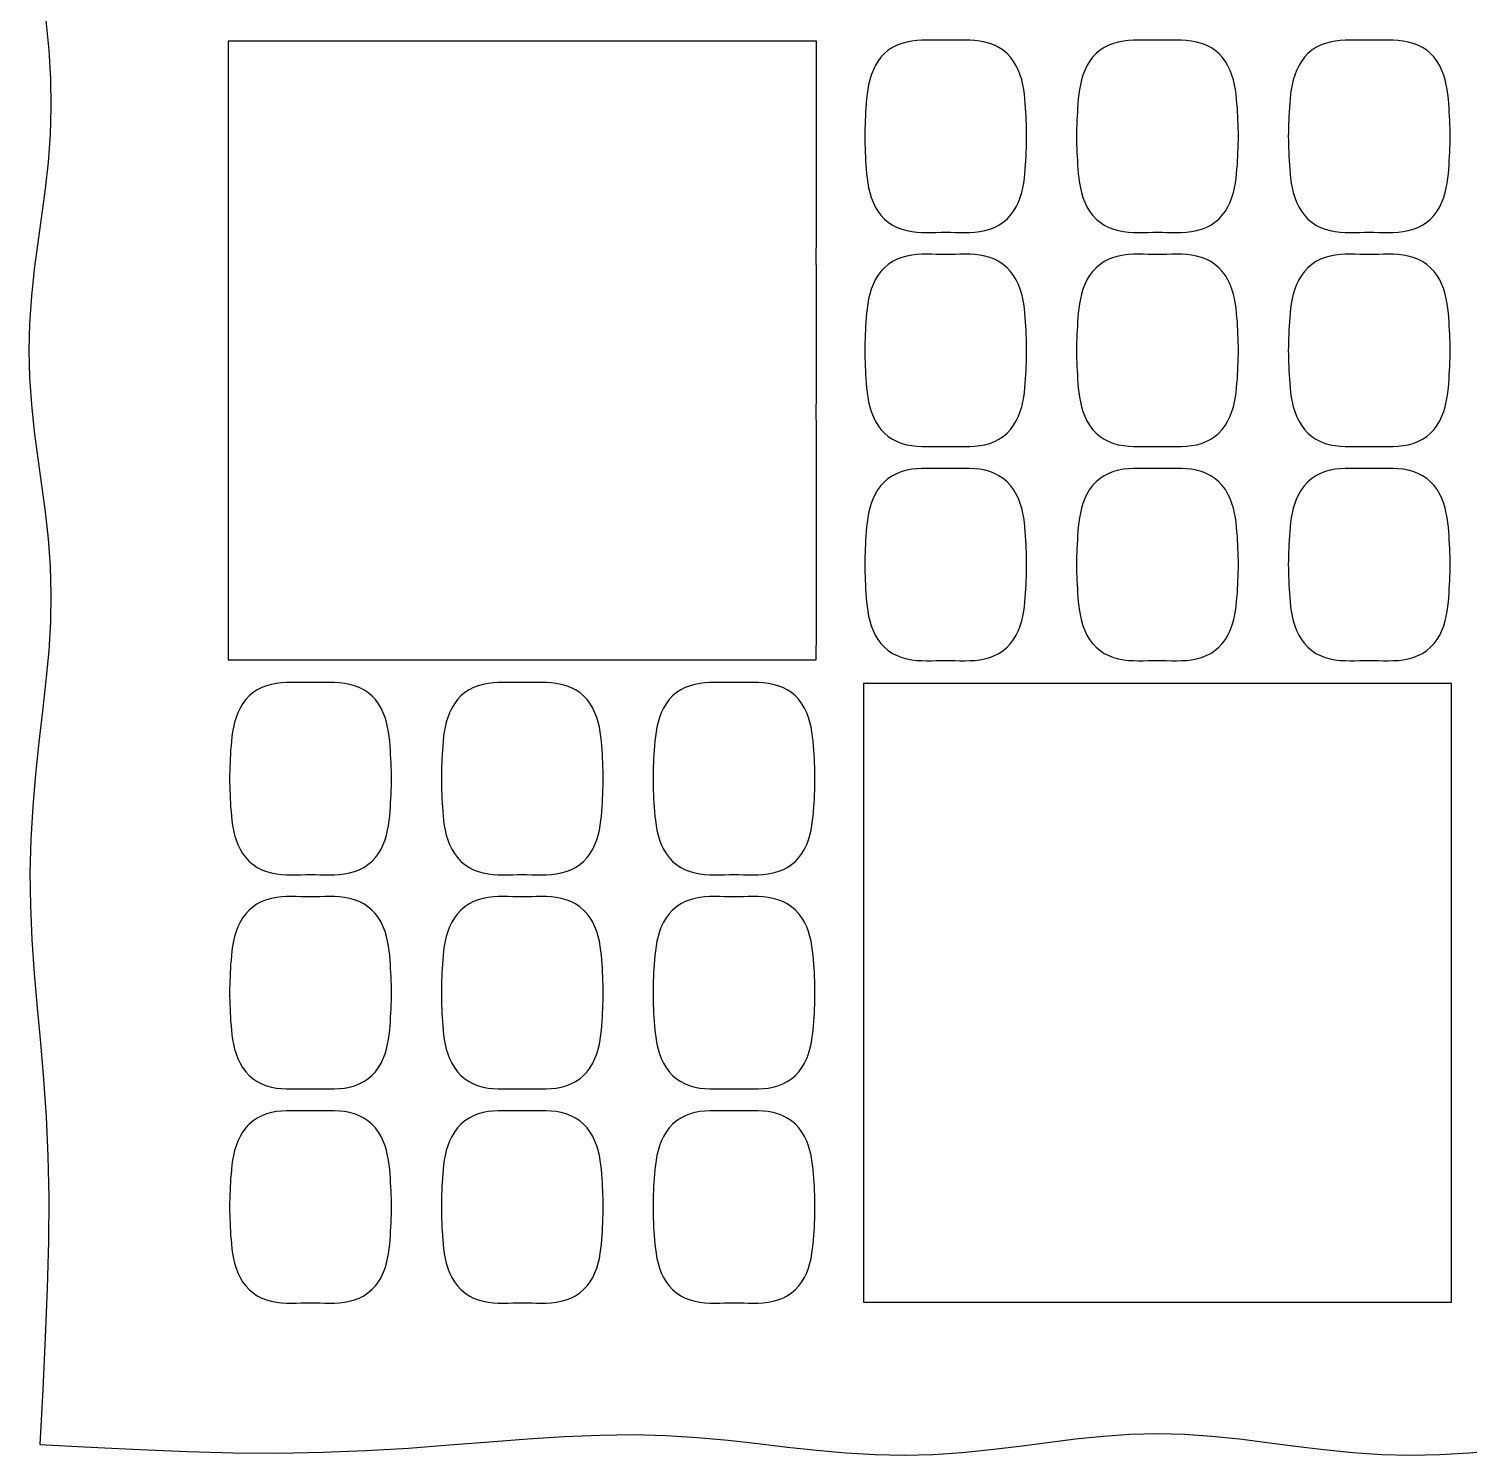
# Model space of a CAD drawing. Header units: metres. Extents: x 28 to 1492, y 12 to 1238.
# Drawn here: x 28.1 to 273, y 32.2 to 274.7 of the extents above; entities that cross this region are included whole.
import ezdxf

# ---------------------------------------------------------------- set-up
doc = ezdxf.new("R2010")
doc.units = ezdxf.units.M

msp = doc.modelspace()

# ---------------------------------------------------------------- linework, layer by layer
for points in [[(31.02, 276.12), (31.48, 271.07), (31.77, 266.15), (31.86, 261.36), (31.73, 256.66), (31.39, 252.03), (30.89, 247.46), (30.28, 242.9), (29.64, 238.35), (29.03, 233.79), (28.54, 229.2), (28.22, 224.6), (28.1, 220), (28.22, 215.4), (28.54, 210.8), (29.03, 206.21), (29.64, 201.65), (30.28, 197.1), (30.89, 192.54), (31.39, 187.97), (31.73, 183.34), (31.86, 178.64), (31.77, 173.85), (31.48, 168.93), (31.02, 163.88), (30.44, 158.7), (29.83, 153.39), (29.25, 147.97), (28.76, 142.46), (28.43, 136.88), (28.3, 131.24), (28.36, 125.57), (28.61, 119.86), (29.02, 114.09), (29.53, 108.24), (30.08, 102.27), (30.61, 96.12), (31.05, 89.73), (31.35, 83.04), (31.49, 75.98), (31.45, 68.52), (31.24, 60.6), (30.9, 52.22), (30.47, 43.35), (30, 34.01), (38.67, 33.55), (46.99, 33.13), (55.05, 32.8), (62.89, 32.59), (70.57, 32.55), (78.09, 32.69), (85.46, 32.98), (92.65, 33.41), (99.64, 33.93), (106.41, 34.47), (112.93, 34.97), (119.19, 35.37), (125.2, 35.62), (130.95, 35.68), (136.48, 35.54), (141.82, 35.22), (147.01, 34.75), (152.08, 34.18), (157.09, 33.58), (162.06, 33.02), (167.02, 32.57), (171.97, 32.28), (176.92, 32.19), (181.87, 32.32), (186.8, 32.65), (191.69, 33.14), (196.54, 33.73), (201.33, 34.37), (206.06, 34.96), (210.74, 35.44), (215.38, 35.76), (220, 35.86), (224.62, 35.76), (229.26, 35.44), (233.94, 34.96), (238.67, 34.37), (243.46, 33.73), (248.31, 33.14), (253.2, 32.65), (258.13, 32.32), (263.08, 32.19), (268.03, 32.28), (272.98, 32.57), (277.94, 33.02)], [(162, 220), (162, 222.58), (162, 225.18), (162, 227.8), (162, 230.46), (162, 233.17), (161.99, 235.95), (162, 238.82), (162, 241.78), (162, 244.87), (162, 248.11), (162, 251.52), (162, 255.14), (162, 259.01), (162, 263.16), (162, 267.67), (162, 272.6), (157.31, 272.59), (153.03, 272.59), (149.08, 272.59), (145.4, 272.6), (141.96, 272.59), (138.72, 272.59), (135.64, 272.6), (132.71, 272.59), (129.89, 272.59), (127.16, 272.59), (124.52, 272.6), (121.94, 272.6), (119.41, 272.59), (116.92, 272.59), (114.45, 272.6), (112, 272.6), (109.55, 272.6), (107.08, 272.59), (104.59, 272.59), (102.06, 272.59), (99.48, 272.59), (96.84, 272.59), (94.11, 272.59), (91.29, 272.59), (88.36, 272.6), (85.28, 272.6), (82.04, 272.59), (78.6, 272.59), (74.92, 272.59), (70.97, 272.59), (66.69, 272.59), (62.01, 272.59), (62, 267.67), (62, 263.16), (62, 259.01), (62, 255.14), (62, 251.52), (62, 248.11), (62, 244.87), (62, 241.78), (62, 238.82), (62, 235.95), (62, 233.17), (62, 230.46), (62, 227.8), (62, 225.18), (62, 222.58), (62, 220), (62, 217.42), (62, 214.82), (62, 212.2), (62, 209.54), (62, 206.83), (62, 204.05), (62, 201.18), (62, 198.22), (62.01, 195.13), (62, 191.89), (62.01, 188.48), (62, 184.86), (62, 180.99), (62, 176.84), (62.01, 172.33), (62, 167.41), (66.69, 167.4), (70.97, 167.4), (74.92, 167.4), (78.6, 167.41), (82.04, 167.4), (85.28, 167.41), (88.36, 167.4), (91.29, 167.4), (94.11, 167.41), (96.84, 167.4), (99.48, 167.41), (102.06, 167.41), (104.59, 167.4), (107.08, 167.41), (109.55, 167.4), (112, 167.4), (114.45, 167.41), (116.92, 167.41), (119.41, 167.41), (121.94, 167.41), (124.52, 167.41), (127.16, 167.41), (129.89, 167.41), (132.71, 167.4), (135.64, 167.41), (138.72, 167.41), (141.96, 167.41), (145.4, 167.41), (149.08, 167.4), (153.03, 167.4), (157.31, 167.41), (161.99, 167.4), (162, 172.33), (162, 176.84), (162, 180.99), (162, 184.86), (162, 188.48), (162, 191.89), (162, 195.13), (162, 198.22), (162, 201.18), (162, 204.05), (162, 206.83), (161.99, 209.54), (162, 212.2), (162, 214.82), (162, 217.42), (162, 220)], [(197.76, 256.4), (197.75, 257.07), (197.74, 257.75), (197.72, 258.43), (197.69, 259.12), (197.66, 259.82), (197.62, 260.53), (197.58, 261.25), (197.52, 262), (197.46, 262.76), (197.37, 263.54), (197.26, 264.34), (197.11, 265.16), (196.92, 265.98), (196.67, 266.8), (196.36, 267.6), (195.99, 268.39), (195.54, 269.13), (195.02, 269.83), (194.43, 270.46), (193.77, 271.02), (193.05, 271.5), (192.28, 271.89), (191.47, 272.2), (190.64, 272.43), (189.79, 272.59), (188.94, 272.69), (188.09, 272.74), (187.25, 272.75), (186.42, 272.75), (185.6, 272.73), (184.8, 272.72), (184, 272.72), (183.2, 272.72), (182.4, 272.73), (181.58, 272.75), (180.75, 272.75), (179.91, 272.74), (179.06, 272.69), (178.21, 272.59), (177.36, 272.43), (176.53, 272.2), (175.72, 271.89), (174.95, 271.5), (174.23, 271.02), (173.57, 270.46), (172.98, 269.83), (172.46, 269.13), (172.01, 268.39), (171.64, 267.6), (171.33, 266.8), (171.08, 265.98), (170.89, 265.16), (170.74, 264.34), (170.63, 263.54), (170.54, 262.76), (170.48, 262), (170.42, 261.25), (170.38, 260.53), (170.34, 259.82), (170.31, 259.12), (170.28, 258.43), (170.26, 257.75), (170.25, 257.07), (170.24, 256.4), (170.25, 255.73), (170.26, 255.05), (170.28, 254.37), (170.31, 253.68), (170.34, 252.98), (170.38, 252.27), (170.42, 251.55), (170.48, 250.8), (170.54, 250.04), (170.63, 249.26), (170.74, 248.46), (170.89, 247.64), (171.08, 246.82), (171.33, 246), (171.64, 245.2), (172.01, 244.41), (172.46, 243.67), (172.98, 242.97), (173.57, 242.34), (174.23, 241.78), (174.95, 241.3), (175.72, 240.91), (176.53, 240.6), (177.36, 240.37), (178.21, 240.21), (179.06, 240.11), (179.91, 240.06), (180.75, 240.05), (181.58, 240.05), (182.4, 240.07), (183.2, 240.08), (184, 240.08), (184.8, 240.08), (185.6, 240.07), (186.42, 240.05), (187.25, 240.05), (188.09, 240.06), (188.94, 240.11), (189.79, 240.21), (190.64, 240.37), (191.47, 240.6), (192.28, 240.91), (193.05, 241.3), (193.77, 241.78), (194.43, 242.34), (195.02, 242.97), (195.54, 243.67), (195.99, 244.41), (196.36, 245.2), (196.67, 246), (196.92, 246.82), (197.11, 247.64), (197.26, 248.46), (197.37, 249.26), (197.46, 250.04), (197.52, 250.8), (197.58, 251.55), (197.62, 252.27), (197.66, 252.98), (197.69, 253.68), (197.72, 254.37), (197.74, 255.05), (197.75, 255.73), (197.76, 256.4)], [(233.76, 256.4), (233.75, 257.07), (233.74, 257.75), (233.72, 258.43), (233.69, 259.12), (233.66, 259.82), (233.62, 260.53), (233.58, 261.25), (233.52, 262), (233.46, 262.76), (233.37, 263.54), (233.26, 264.34), (233.11, 265.16), (232.92, 265.98), (232.67, 266.8), (232.36, 267.6), (231.99, 268.39), (231.54, 269.13), (231.02, 269.83), (230.43, 270.46), (229.77, 271.02), (229.05, 271.5), (228.28, 271.89), (227.47, 272.2), (226.64, 272.43), (225.79, 272.59), (224.94, 272.69), (224.09, 272.74), (223.25, 272.75), (222.42, 272.75), (221.6, 272.73), (220.8, 272.72), (220, 272.72), (219.2, 272.72), (218.4, 272.73), (217.58, 272.75), (216.75, 272.75), (215.91, 272.74), (215.06, 272.69), (214.21, 272.59), (213.36, 272.43), (212.53, 272.2), (211.72, 271.89), (210.95, 271.5), (210.23, 271.02), (209.57, 270.46), (208.98, 269.83), (208.46, 269.13), (208.01, 268.39), (207.64, 267.6), (207.33, 266.8), (207.08, 265.98), (206.89, 265.16), (206.74, 264.34), (206.63, 263.54), (206.54, 262.76), (206.48, 262), (206.42, 261.25), (206.38, 260.53), (206.34, 259.82), (206.31, 259.12), (206.28, 258.43), (206.26, 257.75), (206.25, 257.07), (206.24, 256.4), (206.25, 255.73), (206.26, 255.05), (206.28, 254.37), (206.31, 253.68), (206.34, 252.98), (206.38, 252.27), (206.42, 251.55), (206.48, 250.8), (206.54, 250.04), (206.63, 249.26), (206.74, 248.46), (206.89, 247.64), (207.08, 246.82), (207.33, 246), (207.64, 245.2), (208.01, 244.41), (208.46, 243.67), (208.98, 242.97), (209.57, 242.34), (210.23, 241.78), (210.95, 241.3), (211.72, 240.91), (212.53, 240.6), (213.36, 240.37), (214.21, 240.21), (215.06, 240.11), (215.91, 240.06), (216.75, 240.05), (217.58, 240.05), (218.4, 240.07), (219.2, 240.08), (220, 240.08), (220.8, 240.08), (221.6, 240.07), (222.42, 240.05), (223.25, 240.05), (224.09, 240.06), (224.94, 240.11), (225.79, 240.21), (226.64, 240.37), (227.47, 240.6), (228.28, 240.91), (229.05, 241.3), (229.77, 241.78), (230.43, 242.34), (231.02, 242.97), (231.54, 243.67), (231.99, 244.41), (232.36, 245.2), (232.67, 246), (232.92, 246.82), (233.11, 247.64), (233.26, 248.46), (233.37, 249.26), (233.46, 250.04), (233.52, 250.8), (233.58, 251.55), (233.62, 252.27), (233.66, 252.98), (233.69, 253.68), (233.72, 254.37), (233.74, 255.05), (233.75, 255.73), (233.76, 256.4)], [(269.76, 256.4), (269.75, 257.07), (269.74, 257.75), (269.72, 258.43), (269.69, 259.12), (269.66, 259.82), (269.62, 260.53), (269.58, 261.25), (269.52, 262), (269.46, 262.76), (269.37, 263.54), (269.26, 264.34), (269.11, 265.16), (268.92, 265.98), (268.67, 266.8), (268.36, 267.6), (267.99, 268.39), (267.54, 269.13), (267.02, 269.83), (266.43, 270.46), (265.77, 271.02), (265.05, 271.5), (264.28, 271.89), (263.47, 272.2), (262.64, 272.43), (261.79, 272.59), (260.94, 272.69), (260.09, 272.74), (259.25, 272.75), (258.42, 272.75), (257.6, 272.73), (256.8, 272.72), (256, 272.72), (255.2, 272.72), (254.4, 272.73), (253.58, 272.75), (252.75, 272.75), (251.91, 272.74), (251.06, 272.69), (250.21, 272.59), (249.36, 272.43), (248.53, 272.2), (247.72, 271.89), (246.95, 271.5), (246.23, 271.02), (245.57, 270.46), (244.98, 269.83), (244.46, 269.13), (244.01, 268.39), (243.64, 267.6), (243.33, 266.8), (243.08, 265.98), (242.89, 265.16), (242.74, 264.34), (242.63, 263.54), (242.54, 262.76), (242.48, 262), (242.42, 261.25), (242.38, 260.53), (242.34, 259.82), (242.31, 259.12), (242.28, 258.43), (242.26, 257.75), (242.25, 257.07), (242.24, 256.4), (242.25, 255.73), (242.26, 255.05), (242.28, 254.37), (242.31, 253.68), (242.34, 252.98), (242.38, 252.27), (242.42, 251.55), (242.48, 250.8), (242.54, 250.04), (242.63, 249.26), (242.74, 248.46), (242.89, 247.64), (243.08, 246.82), (243.33, 246), (243.64, 245.2), (244.01, 244.41), (244.46, 243.67), (244.98, 242.97), (245.57, 242.34), (246.23, 241.78), (246.95, 241.3), (247.72, 240.91), (248.53, 240.6), (249.36, 240.37), (250.21, 240.21), (251.06, 240.11), (251.91, 240.06), (252.75, 240.05), (253.58, 240.05), (254.4, 240.07), (255.2, 240.08), (256, 240.08), (256.8, 240.08), (257.6, 240.07), (258.42, 240.05), (259.25, 240.05), (260.09, 240.06), (260.94, 240.11), (261.79, 240.21), (262.64, 240.37), (263.47, 240.6), (264.28, 240.91), (265.05, 241.3), (265.77, 241.78), (266.43, 242.34), (267.02, 242.97), (267.54, 243.67), (267.99, 244.41), (268.36, 245.2), (268.67, 246), (268.92, 246.82), (269.11, 247.64), (269.26, 248.46), (269.37, 249.26), (269.46, 250.04), (269.52, 250.8), (269.58, 251.55), (269.62, 252.27), (269.66, 252.98), (269.69, 253.68), (269.72, 254.37), (269.74, 255.05), (269.75, 255.73), (269.76, 256.4)], [(197.76, 220), (197.75, 220.67), (197.74, 221.35), (197.72, 222.03), (197.69, 222.72), (197.66, 223.42), (197.62, 224.13), (197.58, 224.85), (197.52, 225.6), (197.46, 226.36), (197.37, 227.14), (197.26, 227.94), (197.11, 228.76), (196.92, 229.58), (196.67, 230.4), (196.36, 231.2), (195.99, 231.99), (195.54, 232.73), (195.02, 233.43), (194.43, 234.06), (193.77, 234.62), (193.05, 235.1), (192.28, 235.49), (191.47, 235.8), (190.64, 236.03), (189.79, 236.19), (188.94, 236.29), (188.09, 236.34), (187.25, 236.35), (186.42, 236.35), (185.6, 236.33), (184.8, 236.32), (184, 236.32), (183.2, 236.32), (182.4, 236.33), (181.58, 236.35), (180.75, 236.35), (179.91, 236.34), (179.06, 236.29), (178.21, 236.19), (177.36, 236.03), (176.53, 235.8), (175.72, 235.49), (174.95, 235.1), (174.23, 234.62), (173.57, 234.06), (172.98, 233.43), (172.46, 232.73), (172.01, 231.99), (171.64, 231.2), (171.33, 230.4), (171.08, 229.58), (170.89, 228.76), (170.74, 227.94), (170.63, 227.14), (170.54, 226.36), (170.48, 225.6), (170.42, 224.85), (170.38, 224.13), (170.34, 223.42), (170.31, 222.72), (170.28, 222.03), (170.26, 221.35), (170.25, 220.67), (170.24, 220), (170.25, 219.33), (170.26, 218.65), (170.28, 217.97), (170.31, 217.28), (170.34, 216.58), (170.38, 215.87), (170.42, 215.15), (170.48, 214.4), (170.54, 213.64), (170.63, 212.86), (170.74, 212.06), (170.89, 211.24), (171.08, 210.42), (171.33, 209.6), (171.64, 208.8), (172.01, 208.01), (172.46, 207.27), (172.98, 206.57), (173.57, 205.94), (174.23, 205.38), (174.95, 204.9), (175.72, 204.51), (176.53, 204.2), (177.36, 203.97), (178.21, 203.81), (179.06, 203.71), (179.91, 203.66), (180.75, 203.65), (181.58, 203.65), (182.4, 203.67), (183.2, 203.68), (184, 203.68), (184.8, 203.68), (185.6, 203.67), (186.42, 203.65), (187.25, 203.65), (188.09, 203.66), (188.94, 203.71), (189.79, 203.81), (190.64, 203.97), (191.47, 204.2), (192.28, 204.51), (193.05, 204.9), (193.77, 205.38), (194.43, 205.94), (195.02, 206.57), (195.54, 207.27), (195.99, 208.01), (196.36, 208.8), (196.67, 209.6), (196.92, 210.42), (197.11, 211.24), (197.26, 212.06), (197.37, 212.86), (197.46, 213.64), (197.52, 214.4), (197.58, 215.15), (197.62, 215.87), (197.66, 216.58), (197.69, 217.28), (197.72, 217.97), (197.74, 218.65), (197.75, 219.33), (197.76, 220)], [(233.76, 220), (233.75, 220.67), (233.74, 221.35), (233.72, 222.03), (233.69, 222.72), (233.66, 223.42), (233.62, 224.13), (233.58, 224.85), (233.52, 225.6), (233.46, 226.36), (233.37, 227.14), (233.26, 227.94), (233.11, 228.76), (232.92, 229.58), (232.67, 230.4), (232.36, 231.2), (231.99, 231.99), (231.54, 232.73), (231.02, 233.43), (230.43, 234.06), (229.77, 234.62), (229.05, 235.1), (228.28, 235.49), (227.47, 235.8), (226.64, 236.03), (225.79, 236.19), (224.94, 236.29), (224.09, 236.34), (223.25, 236.35), (222.42, 236.35), (221.6, 236.33), (220.8, 236.32), (220, 236.32), (219.2, 236.32), (218.4, 236.33), (217.58, 236.35), (216.75, 236.35), (215.91, 236.34), (215.06, 236.29), (214.21, 236.19), (213.36, 236.03), (212.53, 235.8), (211.72, 235.49), (210.95, 235.1), (210.23, 234.62), (209.57, 234.06), (208.98, 233.43), (208.46, 232.73), (208.01, 231.99), (207.64, 231.2), (207.33, 230.4), (207.08, 229.58), (206.89, 228.76), (206.74, 227.94), (206.63, 227.14), (206.54, 226.36), (206.48, 225.6), (206.42, 224.85), (206.38, 224.13), (206.34, 223.42), (206.31, 222.72), (206.28, 222.03), (206.26, 221.35), (206.25, 220.67), (206.24, 220), (206.25, 219.33), (206.26, 218.65), (206.28, 217.97), (206.31, 217.28), (206.34, 216.58), (206.38, 215.87), (206.42, 215.15), (206.48, 214.4), (206.54, 213.64), (206.63, 212.86), (206.74, 212.06), (206.89, 211.24), (207.08, 210.42), (207.33, 209.6), (207.64, 208.8), (208.01, 208.01), (208.46, 207.27), (208.98, 206.57), (209.57, 205.94), (210.23, 205.38), (210.95, 204.9), (211.72, 204.51), (212.53, 204.2), (213.36, 203.97), (214.21, 203.81), (215.06, 203.71), (215.91, 203.66), (216.75, 203.65), (217.58, 203.65), (218.4, 203.67), (219.2, 203.68), (220, 203.68), (220.8, 203.68), (221.6, 203.67), (222.42, 203.65), (223.25, 203.65), (224.09, 203.66), (224.94, 203.71), (225.79, 203.81), (226.64, 203.97), (227.47, 204.2), (228.28, 204.51), (229.05, 204.9), (229.77, 205.38), (230.43, 205.94), (231.02, 206.57), (231.54, 207.27), (231.99, 208.01), (232.36, 208.8), (232.67, 209.6), (232.92, 210.42), (233.11, 211.24), (233.26, 212.06), (233.37, 212.86), (233.46, 213.64), (233.52, 214.4), (233.58, 215.15), (233.62, 215.87), (233.66, 216.58), (233.69, 217.28), (233.72, 217.97), (233.74, 218.65), (233.75, 219.33), (233.76, 220)], [(269.76, 220), (269.75, 220.67), (269.74, 221.35), (269.72, 222.03), (269.69, 222.72), (269.66, 223.42), (269.62, 224.13), (269.58, 224.85), (269.52, 225.6), (269.46, 226.36), (269.37, 227.14), (269.26, 227.94), (269.11, 228.76), (268.92, 229.58), (268.67, 230.4), (268.36, 231.2), (267.99, 231.99), (267.54, 232.73), (267.02, 233.43), (266.43, 234.06), (265.77, 234.62), (265.05, 235.1), (264.28, 235.49), (263.47, 235.8), (262.64, 236.03), (261.79, 236.19), (260.94, 236.29), (260.09, 236.34), (259.25, 236.35), (258.42, 236.35), (257.6, 236.33), (256.8, 236.32), (256, 236.32), (255.2, 236.32), (254.4, 236.33), (253.58, 236.35), (252.75, 236.35), (251.91, 236.34), (251.06, 236.29), (250.21, 236.19), (249.36, 236.03), (248.53, 235.8), (247.72, 235.49), (246.95, 235.1), (246.23, 234.62), (245.57, 234.06), (244.98, 233.43), (244.46, 232.73), (244.01, 231.99), (243.64, 231.2), (243.33, 230.4), (243.08, 229.58), (242.89, 228.76), (242.74, 227.94), (242.63, 227.14), (242.54, 226.36), (242.48, 225.6), (242.42, 224.85), (242.38, 224.13), (242.34, 223.42), (242.31, 222.72), (242.28, 222.03), (242.26, 221.35), (242.25, 220.67), (242.24, 220), (242.25, 219.33), (242.26, 218.65), (242.28, 217.97), (242.31, 217.28), (242.34, 216.58), (242.38, 215.87), (242.42, 215.15), (242.48, 214.4), (242.54, 213.64), (242.63, 212.86), (242.74, 212.06), (242.89, 211.24), (243.08, 210.42), (243.33, 209.6), (243.64, 208.8), (244.01, 208.01), (244.46, 207.27), (244.98, 206.57), (245.57, 205.94), (246.23, 205.38), (246.95, 204.9), (247.72, 204.51), (248.53, 204.2), (249.36, 203.97), (250.21, 203.81), (251.06, 203.71), (251.91, 203.66), (252.75, 203.65), (253.58, 203.65), (254.4, 203.67), (255.2, 203.68), (256, 203.68), (256.8, 203.68), (257.6, 203.67), (258.42, 203.65), (259.25, 203.65), (260.09, 203.66), (260.94, 203.71), (261.79, 203.81), (262.64, 203.97), (263.47, 204.2), (264.28, 204.51), (265.05, 204.9), (265.77, 205.38), (266.43, 205.94), (267.02, 206.57), (267.54, 207.27), (267.99, 208.01), (268.36, 208.8), (268.67, 209.6), (268.92, 210.42), (269.11, 211.24), (269.26, 212.06), (269.37, 212.86), (269.46, 213.64), (269.52, 214.4), (269.58, 215.15), (269.62, 215.87), (269.66, 216.58), (269.69, 217.28), (269.72, 217.97), (269.74, 218.65), (269.75, 219.33), (269.76, 220)], [(197.76, 183.6), (197.75, 184.27), (197.74, 184.95), (197.72, 185.63), (197.69, 186.32), (197.66, 187.02), (197.62, 187.73), (197.58, 188.45), (197.52, 189.2), (197.46, 189.96), (197.37, 190.74), (197.26, 191.54), (197.11, 192.36), (196.92, 193.18), (196.67, 194), (196.36, 194.8), (195.99, 195.59), (195.54, 196.33), (195.02, 197.03), (194.43, 197.66), (193.77, 198.22), (193.05, 198.7), (192.28, 199.09), (191.47, 199.4), (190.64, 199.63), (189.79, 199.79), (188.94, 199.89), (188.09, 199.94), (187.25, 199.95), (186.42, 199.95), (185.6, 199.93), (184.8, 199.92), (184, 199.92), (183.2, 199.92), (182.4, 199.93), (181.58, 199.95), (180.75, 199.95), (179.91, 199.94), (179.06, 199.89), (178.21, 199.79), (177.36, 199.63), (176.53, 199.4), (175.72, 199.09), (174.95, 198.7), (174.23, 198.22), (173.57, 197.66), (172.98, 197.03), (172.46, 196.33), (172.01, 195.59), (171.64, 194.8), (171.33, 194), (171.08, 193.18), (170.89, 192.36), (170.74, 191.54), (170.63, 190.74), (170.54, 189.96), (170.48, 189.2), (170.42, 188.45), (170.38, 187.73), (170.34, 187.02), (170.31, 186.32), (170.28, 185.63), (170.26, 184.95), (170.25, 184.27), (170.24, 183.6), (170.25, 182.93), (170.26, 182.25), (170.28, 181.57), (170.31, 180.88), (170.34, 180.18), (170.38, 179.47), (170.42, 178.75), (170.48, 178), (170.54, 177.24), (170.63, 176.46), (170.74, 175.66), (170.89, 174.84), (171.08, 174.02), (171.33, 173.2), (171.64, 172.4), (172.01, 171.61), (172.46, 170.87), (172.98, 170.17), (173.57, 169.54), (174.23, 168.98), (174.95, 168.5), (175.72, 168.11), (176.53, 167.8), (177.36, 167.57), (178.21, 167.41), (179.06, 167.31), (179.91, 167.26), (180.75, 167.25), (181.58, 167.25), (182.4, 167.27), (183.2, 167.28), (184, 167.28), (184.8, 167.28), (185.6, 167.27), (186.42, 167.25), (187.25, 167.25), (188.09, 167.26), (188.94, 167.31), (189.79, 167.41), (190.64, 167.57), (191.47, 167.8), (192.28, 168.11), (193.05, 168.5), (193.77, 168.98), (194.43, 169.54), (195.02, 170.17), (195.54, 170.87), (195.99, 171.61), (196.36, 172.4), (196.67, 173.2), (196.92, 174.02), (197.11, 174.84), (197.26, 175.66), (197.37, 176.46), (197.46, 177.24), (197.52, 178), (197.58, 178.75), (197.62, 179.47), (197.66, 180.18), (197.69, 180.88), (197.72, 181.57), (197.74, 182.25), (197.75, 182.93), (197.76, 183.6)], [(233.76, 183.6), (233.75, 184.27), (233.74, 184.95), (233.72, 185.63), (233.69, 186.32), (233.66, 187.02), (233.62, 187.73), (233.58, 188.45), (233.52, 189.2), (233.46, 189.96), (233.37, 190.74), (233.26, 191.54), (233.11, 192.36), (232.92, 193.18), (232.67, 194), (232.36, 194.8), (231.99, 195.59), (231.54, 196.33), (231.02, 197.03), (230.43, 197.66), (229.77, 198.22), (229.05, 198.7), (228.28, 199.09), (227.47, 199.4), (226.64, 199.63), (225.79, 199.79), (224.94, 199.89), (224.09, 199.94), (223.25, 199.95), (222.42, 199.95), (221.6, 199.93), (220.8, 199.92), (220, 199.92), (219.2, 199.92), (218.4, 199.93), (217.58, 199.95), (216.75, 199.95), (215.91, 199.94), (215.06, 199.89), (214.21, 199.79), (213.36, 199.63), (212.53, 199.4), (211.72, 199.09), (210.95, 198.7), (210.23, 198.22), (209.57, 197.66), (208.98, 197.03), (208.46, 196.33), (208.01, 195.59), (207.64, 194.8), (207.33, 194), (207.08, 193.18), (206.89, 192.36), (206.74, 191.54), (206.63, 190.74), (206.54, 189.96), (206.48, 189.2), (206.42, 188.45), (206.38, 187.73), (206.34, 187.02), (206.31, 186.32), (206.28, 185.63), (206.26, 184.95), (206.25, 184.27), (206.24, 183.6), (206.25, 182.93), (206.26, 182.25), (206.28, 181.57), (206.31, 180.88), (206.34, 180.18), (206.38, 179.47), (206.42, 178.75), (206.48, 178), (206.54, 177.24), (206.63, 176.46), (206.74, 175.66), (206.89, 174.84), (207.08, 174.02), (207.33, 173.2), (207.64, 172.4), (208.01, 171.61), (208.46, 170.87), (208.98, 170.17), (209.57, 169.54), (210.23, 168.98), (210.95, 168.5), (211.72, 168.11), (212.53, 167.8), (213.36, 167.57), (214.21, 167.41), (215.06, 167.31), (215.91, 167.26), (216.75, 167.25), (217.58, 167.25), (218.4, 167.27), (219.2, 167.28), (220, 167.28), (220.8, 167.28), (221.6, 167.27), (222.42, 167.25), (223.25, 167.25), (224.09, 167.26), (224.94, 167.31), (225.79, 167.41), (226.64, 167.57), (227.47, 167.8), (228.28, 168.11), (229.05, 168.5), (229.77, 168.98), (230.43, 169.54), (231.02, 170.17), (231.54, 170.87), (231.99, 171.61), (232.36, 172.4), (232.67, 173.2), (232.92, 174.02), (233.11, 174.84), (233.26, 175.66), (233.37, 176.46), (233.46, 177.24), (233.52, 178), (233.58, 178.75), (233.62, 179.47), (233.66, 180.18), (233.69, 180.88), (233.72, 181.57), (233.74, 182.25), (233.75, 182.93), (233.76, 183.6)], [(269.76, 183.6), (269.75, 184.27), (269.74, 184.95), (269.72, 185.63), (269.69, 186.32), (269.66, 187.02), (269.62, 187.73), (269.58, 188.45), (269.52, 189.2), (269.46, 189.96), (269.37, 190.74), (269.26, 191.54), (269.11, 192.36), (268.92, 193.18), (268.67, 194), (268.36, 194.8), (267.99, 195.59), (267.54, 196.33), (267.02, 197.03), (266.43, 197.66), (265.77, 198.22), (265.05, 198.7), (264.28, 199.09), (263.47, 199.4), (262.64, 199.63), (261.79, 199.79), (260.94, 199.89), (260.09, 199.94), (259.25, 199.95), (258.42, 199.95), (257.6, 199.93), (256.8, 199.92), (256, 199.92), (255.2, 199.92), (254.4, 199.93), (253.58, 199.95), (252.75, 199.95), (251.91, 199.94), (251.06, 199.89), (250.21, 199.79), (249.36, 199.63), (248.53, 199.4), (247.72, 199.09), (246.95, 198.7), (246.23, 198.22), (245.57, 197.66), (244.98, 197.03), (244.46, 196.33), (244.01, 195.59), (243.64, 194.8), (243.33, 194), (243.08, 193.18), (242.89, 192.36), (242.74, 191.54), (242.63, 190.74), (242.54, 189.96), (242.48, 189.2), (242.42, 188.45), (242.38, 187.73), (242.34, 187.02), (242.31, 186.32), (242.28, 185.63), (242.26, 184.95), (242.25, 184.27), (242.24, 183.6), (242.25, 182.93), (242.26, 182.25), (242.28, 181.57), (242.31, 180.88), (242.34, 180.18), (242.38, 179.47), (242.42, 178.75), (242.48, 178), (242.54, 177.24), (242.63, 176.46), (242.74, 175.66), (242.89, 174.84), (243.08, 174.02), (243.33, 173.2), (243.64, 172.4), (244.01, 171.61), (244.46, 170.87), (244.98, 170.17), (245.57, 169.54), (246.23, 168.98), (246.95, 168.5), (247.72, 168.11), (248.53, 167.8), (249.36, 167.57), (250.21, 167.41), (251.06, 167.31), (251.91, 167.26), (252.75, 167.25), (253.58, 167.25), (254.4, 167.27), (255.2, 167.28), (256, 167.28), (256.8, 167.28), (257.6, 167.27), (258.42, 167.25), (259.25, 167.25), (260.09, 167.26), (260.94, 167.31), (261.79, 167.41), (262.64, 167.57), (263.47, 167.8), (264.28, 168.11), (265.05, 168.5), (265.77, 168.98), (266.43, 169.54), (267.02, 170.17), (267.54, 170.87), (267.99, 171.61), (268.36, 172.4), (268.67, 173.2), (268.92, 174.02), (269.11, 174.84), (269.26, 175.66), (269.37, 176.46), (269.46, 177.24), (269.52, 178), (269.58, 178.75), (269.62, 179.47), (269.66, 180.18), (269.69, 180.88), (269.72, 181.57), (269.74, 182.25), (269.75, 182.93), (269.76, 183.6)], [(89.76, 147.2), (89.75, 147.87), (89.74, 148.55), (89.72, 149.23), (89.69, 149.92), (89.66, 150.62), (89.62, 151.33), (89.58, 152.05), (89.52, 152.8), (89.46, 153.56), (89.37, 154.34), (89.26, 155.14), (89.11, 155.96), (88.92, 156.78), (88.67, 157.6), (88.36, 158.4), (87.99, 159.19), (87.54, 159.93), (87.02, 160.63), (86.43, 161.26), (85.77, 161.82), (85.05, 162.3), (84.28, 162.69), (83.47, 163), (82.64, 163.23), (81.79, 163.39), (80.94, 163.49), (80.09, 163.54), (79.25, 163.55), (78.42, 163.55), (77.6, 163.53), (76.8, 163.52), (76, 163.52), (75.2, 163.52), (74.4, 163.53), (73.58, 163.55), (72.75, 163.55), (71.91, 163.54), (71.06, 163.49), (70.21, 163.39), (69.36, 163.23), (68.53, 163), (67.72, 162.69), (66.95, 162.3), (66.23, 161.82), (65.57, 161.26), (64.98, 160.63), (64.46, 159.93), (64.01, 159.19), (63.64, 158.4), (63.33, 157.6), (63.08, 156.78), (62.89, 155.96), (62.74, 155.14), (62.63, 154.34), (62.54, 153.56), (62.48, 152.8), (62.42, 152.05), (62.38, 151.33), (62.34, 150.62), (62.31, 149.92), (62.28, 149.23), (62.26, 148.55), (62.25, 147.87), (62.24, 147.2), (62.25, 146.53), (62.26, 145.85), (62.28, 145.17), (62.31, 144.48), (62.34, 143.78), (62.38, 143.07), (62.42, 142.35), (62.48, 141.6), (62.54, 140.84), (62.63, 140.06), (62.74, 139.26), (62.89, 138.44), (63.08, 137.62), (63.33, 136.8), (63.64, 136), (64.01, 135.21), (64.46, 134.47), (64.98, 133.77), (65.57, 133.14), (66.23, 132.58), (66.95, 132.1), (67.72, 131.71), (68.53, 131.4), (69.36, 131.17), (70.21, 131.01), (71.06, 130.91), (71.91, 130.86), (72.75, 130.85), (73.58, 130.85), (74.4, 130.87), (75.2, 130.88), (76, 130.88), (76.8, 130.88), (77.6, 130.87), (78.42, 130.85), (79.25, 130.85), (80.09, 130.86), (80.94, 130.91), (81.79, 131.01), (82.64, 131.17), (83.47, 131.4), (84.28, 131.71), (85.05, 132.1), (85.77, 132.58), (86.43, 133.14), (87.02, 133.77), (87.54, 134.47), (87.99, 135.21), (88.36, 136), (88.67, 136.8), (88.92, 137.62), (89.11, 138.44), (89.26, 139.26), (89.37, 140.06), (89.46, 140.84), (89.52, 141.6), (89.58, 142.35), (89.62, 143.07), (89.66, 143.78), (89.69, 144.48), (89.72, 145.17), (89.74, 145.85), (89.75, 146.53), (89.76, 147.2)], [(125.76, 147.2), (125.75, 147.87), (125.74, 148.55), (125.72, 149.23), (125.69, 149.92), (125.66, 150.62), (125.62, 151.33), (125.58, 152.05), (125.52, 152.8), (125.46, 153.56), (125.37, 154.34), (125.26, 155.14), (125.11, 155.96), (124.92, 156.78), (124.67, 157.6), (124.36, 158.4), (123.99, 159.19), (123.54, 159.93), (123.02, 160.63), (122.43, 161.26), (121.77, 161.82), (121.05, 162.3), (120.28, 162.69), (119.47, 163), (118.64, 163.23), (117.79, 163.39), (116.94, 163.49), (116.09, 163.54), (115.25, 163.55), (114.42, 163.55), (113.6, 163.53), (112.8, 163.52), (112, 163.52), (111.2, 163.52), (110.4, 163.53), (109.58, 163.55), (108.75, 163.55), (107.91, 163.54), (107.06, 163.49), (106.21, 163.39), (105.36, 163.23), (104.53, 163), (103.72, 162.69), (102.95, 162.3), (102.23, 161.82), (101.57, 161.26), (100.98, 160.63), (100.46, 159.93), (100.01, 159.19), (99.64, 158.4), (99.33, 157.6), (99.08, 156.78), (98.89, 155.96), (98.74, 155.14), (98.63, 154.34), (98.54, 153.56), (98.48, 152.8), (98.42, 152.05), (98.38, 151.33), (98.34, 150.62), (98.31, 149.92), (98.28, 149.23), (98.26, 148.55), (98.25, 147.87), (98.24, 147.2), (98.25, 146.53), (98.26, 145.85), (98.28, 145.17), (98.31, 144.48), (98.34, 143.78), (98.38, 143.07), (98.42, 142.35), (98.48, 141.6), (98.54, 140.84), (98.63, 140.06), (98.74, 139.26), (98.89, 138.44), (99.08, 137.62), (99.33, 136.8), (99.64, 136), (100.01, 135.21), (100.46, 134.47), (100.98, 133.77), (101.57, 133.14), (102.23, 132.58), (102.95, 132.1), (103.72, 131.71), (104.53, 131.4), (105.36, 131.17), (106.21, 131.01), (107.06, 130.91), (107.91, 130.86), (108.75, 130.85), (109.58, 130.85), (110.4, 130.87), (111.2, 130.88), (112, 130.88), (112.8, 130.88), (113.6, 130.87), (114.42, 130.85), (115.25, 130.85), (116.09, 130.86), (116.94, 130.91), (117.79, 131.01), (118.64, 131.17), (119.47, 131.4), (120.28, 131.71), (121.05, 132.1), (121.77, 132.58), (122.43, 133.14), (123.02, 133.77), (123.54, 134.47), (123.99, 135.21), (124.36, 136), (124.67, 136.8), (124.92, 137.62), (125.11, 138.44), (125.26, 139.26), (125.37, 140.06), (125.46, 140.84), (125.52, 141.6), (125.58, 142.35), (125.62, 143.07), (125.66, 143.78), (125.69, 144.48), (125.72, 145.17), (125.74, 145.85), (125.75, 146.53), (125.76, 147.2)], [(161.76, 147.2), (161.75, 147.87), (161.74, 148.55), (161.72, 149.23), (161.69, 149.92), (161.66, 150.62), (161.62, 151.33), (161.58, 152.05), (161.52, 152.8), (161.46, 153.56), (161.37, 154.34), (161.26, 155.14), (161.11, 155.96), (160.92, 156.78), (160.67, 157.6), (160.36, 158.4), (159.99, 159.19), (159.54, 159.93), (159.02, 160.63), (158.43, 161.26), (157.77, 161.82), (157.05, 162.3), (156.28, 162.69), (155.47, 163), (154.64, 163.23), (153.79, 163.39), (152.94, 163.49), (152.09, 163.54), (151.25, 163.55), (150.42, 163.55), (149.6, 163.53), (148.8, 163.52), (148, 163.52), (147.2, 163.52), (146.4, 163.53), (145.58, 163.55), (144.75, 163.55), (143.91, 163.54), (143.06, 163.49), (142.21, 163.39), (141.36, 163.23), (140.53, 163), (139.72, 162.69), (138.95, 162.3), (138.23, 161.82), (137.57, 161.26), (136.98, 160.63), (136.46, 159.93), (136.01, 159.19), (135.64, 158.4), (135.33, 157.6), (135.08, 156.78), (134.89, 155.96), (134.74, 155.14), (134.63, 154.34), (134.54, 153.56), (134.48, 152.8), (134.42, 152.05), (134.38, 151.33), (134.34, 150.62), (134.31, 149.92), (134.28, 149.23), (134.26, 148.55), (134.25, 147.87), (134.24, 147.2), (134.25, 146.53), (134.26, 145.85), (134.28, 145.17), (134.31, 144.48), (134.34, 143.78), (134.38, 143.07), (134.42, 142.35), (134.48, 141.6), (134.54, 140.84), (134.63, 140.06), (134.74, 139.26), (134.89, 138.44), (135.08, 137.62), (135.33, 136.8), (135.64, 136), (136.01, 135.21), (136.46, 134.47), (136.98, 133.77), (137.57, 133.14), (138.23, 132.58), (138.95, 132.1), (139.72, 131.71), (140.53, 131.4), (141.36, 131.17), (142.21, 131.01), (143.06, 130.91), (143.91, 130.86), (144.75, 130.85), (145.58, 130.85), (146.4, 130.87), (147.2, 130.88), (148, 130.88), (148.8, 130.88), (149.6, 130.87), (150.42, 130.85), (151.25, 130.85), (152.09, 130.86), (152.94, 130.91), (153.79, 131.01), (154.64, 131.17), (155.47, 131.4), (156.28, 131.71), (157.05, 132.1), (157.77, 132.58), (158.43, 133.14), (159.02, 133.77), (159.54, 134.47), (159.99, 135.21), (160.36, 136), (160.67, 136.8), (160.92, 137.62), (161.11, 138.44), (161.26, 139.26), (161.37, 140.06), (161.46, 140.84), (161.52, 141.6), (161.58, 142.35), (161.62, 143.07), (161.66, 143.78), (161.69, 144.48), (161.72, 145.17), (161.74, 145.85), (161.75, 146.53), (161.76, 147.2)], [(270, 110.8), (270, 113.38), (270, 115.98), (270, 118.6), (270, 121.26), (270, 123.97), (269.99, 126.75), (270, 129.62), (270, 132.58), (270, 135.67), (270, 138.91), (270, 142.32), (270, 145.94), (270, 149.81), (270, 153.96), (270, 158.47), (270, 163.4), (265.31, 163.39), (261.03, 163.39), (257.08, 163.39), (253.4, 163.4), (249.96, 163.39), (246.72, 163.39), (243.64, 163.4), (240.71, 163.39), (237.89, 163.39), (235.16, 163.39), (232.52, 163.4), (229.94, 163.4), (227.41, 163.39), (224.92, 163.39), (222.45, 163.4), (220, 163.4), (217.55, 163.4), (215.08, 163.39), (212.59, 163.39), (210.06, 163.39), (207.48, 163.39), (204.84, 163.39), (202.11, 163.39), (199.29, 163.39), (196.36, 163.4), (193.28, 163.4), (190.04, 163.39), (186.6, 163.39), (182.92, 163.39), (178.97, 163.39), (174.69, 163.39), (170.01, 163.39), (170, 158.47), (170, 153.96), (170, 149.81), (170, 145.94), (170, 142.32), (170, 138.91), (170, 135.67), (170, 132.58), (170, 129.62), (170, 126.75), (170, 123.97), (170, 121.26), (170, 118.6), (170, 115.98), (170, 113.38), (170, 110.8), (170, 108.22), (170, 105.62), (170, 103), (170, 100.34), (170, 97.63), (170, 94.85), (170, 91.98), (170, 89.02), (170.01, 85.93), (170, 82.69), (170.01, 79.28), (170, 75.66), (170, 71.79), (170, 67.64), (170.01, 63.13), (170, 58.21), (174.69, 58.2), (178.97, 58.2), (182.92, 58.2), (186.6, 58.21), (190.04, 58.2), (193.28, 58.21), (196.36, 58.2), (199.29, 58.2), (202.11, 58.21), (204.84, 58.2), (207.48, 58.21), (210.06, 58.21), (212.59, 58.2), (215.08, 58.21), (217.55, 58.2), (220, 58.2), (222.45, 58.21), (224.92, 58.21), (227.41, 58.21), (229.94, 58.21), (232.52, 58.21), (235.16, 58.21), (237.89, 58.21), (240.71, 58.2), (243.64, 58.21), (246.72, 58.21), (249.96, 58.21), (253.4, 58.21), (257.08, 58.2), (261.03, 58.2), (265.31, 58.21), (269.99, 58.2), (270, 63.13), (270, 67.64), (270, 71.79), (270, 75.66), (270, 79.28), (270, 82.69), (270, 85.93), (270, 89.02), (270, 91.98), (270, 94.85), (270, 97.63), (269.99, 100.34), (270, 103), (270, 105.62), (270, 108.22), (270, 110.8)], [(89.76, 110.8), (89.75, 111.47), (89.74, 112.15), (89.72, 112.83), (89.69, 113.52), (89.66, 114.22), (89.62, 114.93), (89.58, 115.65), (89.52, 116.4), (89.46, 117.16), (89.37, 117.94), (89.26, 118.74), (89.11, 119.56), (88.92, 120.38), (88.67, 121.2), (88.36, 122), (87.99, 122.79), (87.54, 123.53), (87.02, 124.23), (86.43, 124.86), (85.77, 125.42), (85.05, 125.9), (84.28, 126.29), (83.47, 126.6), (82.64, 126.83), (81.79, 126.99), (80.94, 127.09), (80.09, 127.14), (79.25, 127.15), (78.42, 127.15), (77.6, 127.13), (76.8, 127.12), (76, 127.12), (75.2, 127.12), (74.4, 127.13), (73.58, 127.15), (72.75, 127.15), (71.91, 127.14), (71.06, 127.09), (70.21, 126.99), (69.36, 126.83), (68.53, 126.6), (67.72, 126.29), (66.95, 125.9), (66.23, 125.42), (65.57, 124.86), (64.98, 124.23), (64.46, 123.53), (64.01, 122.79), (63.64, 122), (63.33, 121.2), (63.08, 120.38), (62.89, 119.56), (62.74, 118.74), (62.63, 117.94), (62.54, 117.16), (62.48, 116.4), (62.42, 115.65), (62.38, 114.93), (62.34, 114.22), (62.31, 113.52), (62.28, 112.83), (62.26, 112.15), (62.25, 111.47), (62.24, 110.8), (62.25, 110.13), (62.26, 109.45), (62.28, 108.77), (62.31, 108.08), (62.34, 107.38), (62.38, 106.67), (62.42, 105.95), (62.48, 105.2), (62.54, 104.44), (62.63, 103.66), (62.74, 102.86), (62.89, 102.04), (63.08, 101.22), (63.33, 100.4), (63.64, 99.6), (64.01, 98.81), (64.46, 98.07), (64.98, 97.37), (65.57, 96.74), (66.23, 96.18), (66.95, 95.7), (67.72, 95.31), (68.53, 95), (69.36, 94.77), (70.21, 94.61), (71.06, 94.51), (71.91, 94.46), (72.75, 94.45), (73.58, 94.45), (74.4, 94.47), (75.2, 94.48), (76, 94.48), (76.8, 94.48), (77.6, 94.47), (78.42, 94.45), (79.25, 94.45), (80.09, 94.46), (80.94, 94.51), (81.79, 94.61), (82.64, 94.77), (83.47, 95), (84.28, 95.31), (85.05, 95.7), (85.77, 96.18), (86.43, 96.74), (87.02, 97.37), (87.54, 98.07), (87.99, 98.81), (88.36, 99.6), (88.67, 100.4), (88.92, 101.22), (89.11, 102.04), (89.26, 102.86), (89.37, 103.66), (89.46, 104.44), (89.52, 105.2), (89.58, 105.95), (89.62, 106.67), (89.66, 107.38), (89.69, 108.08), (89.72, 108.77), (89.74, 109.45), (89.75, 110.13), (89.76, 110.8)], [(125.76, 110.8), (125.75, 111.47), (125.74, 112.15), (125.72, 112.83), (125.69, 113.52), (125.66, 114.22), (125.62, 114.93), (125.58, 115.65), (125.52, 116.4), (125.46, 117.16), (125.37, 117.94), (125.26, 118.74), (125.11, 119.56), (124.92, 120.38), (124.67, 121.2), (124.36, 122), (123.99, 122.79), (123.54, 123.53), (123.02, 124.23), (122.43, 124.86), (121.77, 125.42), (121.05, 125.9), (120.28, 126.29), (119.47, 126.6), (118.64, 126.83), (117.79, 126.99), (116.94, 127.09), (116.09, 127.14), (115.25, 127.15), (114.42, 127.15), (113.6, 127.13), (112.8, 127.12), (112, 127.12), (111.2, 127.12), (110.4, 127.13), (109.58, 127.15), (108.75, 127.15), (107.91, 127.14), (107.06, 127.09), (106.21, 126.99), (105.36, 126.83), (104.53, 126.6), (103.72, 126.29), (102.95, 125.9), (102.23, 125.42), (101.57, 124.86), (100.98, 124.23), (100.46, 123.53), (100.01, 122.79), (99.64, 122), (99.33, 121.2), (99.08, 120.38), (98.89, 119.56), (98.74, 118.74), (98.63, 117.94), (98.54, 117.16), (98.48, 116.4), (98.42, 115.65), (98.38, 114.93), (98.34, 114.22), (98.31, 113.52), (98.28, 112.83), (98.26, 112.15), (98.25, 111.47), (98.24, 110.8), (98.25, 110.13), (98.26, 109.45), (98.28, 108.77), (98.31, 108.08), (98.34, 107.38), (98.38, 106.67), (98.42, 105.95), (98.48, 105.2), (98.54, 104.44), (98.63, 103.66), (98.74, 102.86), (98.89, 102.04), (99.08, 101.22), (99.33, 100.4), (99.64, 99.6), (100.01, 98.81), (100.46, 98.07), (100.98, 97.37), (101.57, 96.74), (102.23, 96.18), (102.95, 95.7), (103.72, 95.31), (104.53, 95), (105.36, 94.77), (106.21, 94.61), (107.06, 94.51), (107.91, 94.46), (108.75, 94.45), (109.58, 94.45), (110.4, 94.47), (111.2, 94.48), (112, 94.48), (112.8, 94.48), (113.6, 94.47), (114.42, 94.45), (115.25, 94.45), (116.09, 94.46), (116.94, 94.51), (117.79, 94.61), (118.64, 94.77), (119.47, 95), (120.28, 95.31), (121.05, 95.7), (121.77, 96.18), (122.43, 96.74), (123.02, 97.37), (123.54, 98.07), (123.99, 98.81), (124.36, 99.6), (124.67, 100.4), (124.92, 101.22), (125.11, 102.04), (125.26, 102.86), (125.37, 103.66), (125.46, 104.44), (125.52, 105.2), (125.58, 105.95), (125.62, 106.67), (125.66, 107.38), (125.69, 108.08), (125.72, 108.77), (125.74, 109.45), (125.75, 110.13), (125.76, 110.8)], [(161.76, 110.8), (161.75, 111.47), (161.74, 112.15), (161.72, 112.83), (161.69, 113.52), (161.66, 114.22), (161.62, 114.93), (161.58, 115.65), (161.52, 116.4), (161.46, 117.16), (161.37, 117.94), (161.26, 118.74), (161.11, 119.56), (160.92, 120.38), (160.67, 121.2), (160.36, 122), (159.99, 122.79), (159.54, 123.53), (159.02, 124.23), (158.43, 124.86), (157.77, 125.42), (157.05, 125.9), (156.28, 126.29), (155.47, 126.6), (154.64, 126.83), (153.79, 126.99), (152.94, 127.09), (152.09, 127.14), (151.25, 127.15), (150.42, 127.15), (149.6, 127.13), (148.8, 127.12), (148, 127.12), (147.2, 127.12), (146.4, 127.13), (145.58, 127.15), (144.75, 127.15), (143.91, 127.14), (143.06, 127.09), (142.21, 126.99), (141.36, 126.83), (140.53, 126.6), (139.72, 126.29), (138.95, 125.9), (138.23, 125.42), (137.57, 124.86), (136.98, 124.23), (136.46, 123.53), (136.01, 122.79), (135.64, 122), (135.33, 121.2), (135.08, 120.38), (134.89, 119.56), (134.74, 118.74), (134.63, 117.94), (134.54, 117.16), (134.48, 116.4), (134.42, 115.65), (134.38, 114.93), (134.34, 114.22), (134.31, 113.52), (134.28, 112.83), (134.26, 112.15), (134.25, 111.47), (134.24, 110.8), (134.25, 110.13), (134.26, 109.45), (134.28, 108.77), (134.31, 108.08), (134.34, 107.38), (134.38, 106.67), (134.42, 105.95), (134.48, 105.2), (134.54, 104.44), (134.63, 103.66), (134.74, 102.86), (134.89, 102.04), (135.08, 101.22), (135.33, 100.4), (135.64, 99.6), (136.01, 98.81), (136.46, 98.07), (136.98, 97.37), (137.57, 96.74), (138.23, 96.18), (138.95, 95.7), (139.72, 95.31), (140.53, 95), (141.36, 94.77), (142.21, 94.61), (143.06, 94.51), (143.91, 94.46), (144.75, 94.45), (145.58, 94.45), (146.4, 94.47), (147.2, 94.48), (148, 94.48), (148.8, 94.48), (149.6, 94.47), (150.42, 94.45), (151.25, 94.45), (152.09, 94.46), (152.94, 94.51), (153.79, 94.61), (154.64, 94.77), (155.47, 95), (156.28, 95.31), (157.05, 95.7), (157.77, 96.18), (158.43, 96.74), (159.02, 97.37), (159.54, 98.07), (159.99, 98.81), (160.36, 99.6), (160.67, 100.4), (160.92, 101.22), (161.11, 102.04), (161.26, 102.86), (161.37, 103.66), (161.46, 104.44), (161.52, 105.2), (161.58, 105.95), (161.62, 106.67), (161.66, 107.38), (161.69, 108.08), (161.72, 108.77), (161.74, 109.45), (161.75, 110.13), (161.76, 110.8)], [(89.76, 74.4), (89.75, 75.07), (89.74, 75.75), (89.72, 76.43), (89.69, 77.12), (89.66, 77.82), (89.62, 78.53), (89.58, 79.25), (89.52, 80), (89.46, 80.76), (89.37, 81.54), (89.26, 82.34), (89.11, 83.16), (88.92, 83.98), (88.67, 84.8), (88.36, 85.6), (87.99, 86.39), (87.54, 87.13), (87.02, 87.83), (86.43, 88.46), (85.77, 89.02), (85.05, 89.5), (84.28, 89.89), (83.47, 90.2), (82.64, 90.43), (81.79, 90.59), (80.94, 90.69), (80.09, 90.74), (79.25, 90.75), (78.42, 90.75), (77.6, 90.73), (76.8, 90.72), (76, 90.72), (75.2, 90.72), (74.4, 90.73), (73.58, 90.75), (72.75, 90.75), (71.91, 90.74), (71.06, 90.69), (70.21, 90.59), (69.36, 90.43), (68.53, 90.2), (67.72, 89.89), (66.95, 89.5), (66.23, 89.02), (65.57, 88.46), (64.98, 87.83), (64.46, 87.13), (64.01, 86.39), (63.64, 85.6), (63.33, 84.8), (63.08, 83.98), (62.89, 83.16), (62.74, 82.34), (62.63, 81.54), (62.54, 80.76), (62.48, 80), (62.42, 79.25), (62.38, 78.53), (62.34, 77.82), (62.31, 77.12), (62.28, 76.43), (62.26, 75.75), (62.25, 75.07), (62.24, 74.4), (62.25, 73.73), (62.26, 73.05), (62.28, 72.37), (62.31, 71.68), (62.34, 70.98), (62.38, 70.27), (62.42, 69.55), (62.48, 68.8), (62.54, 68.04), (62.63, 67.26), (62.74, 66.46), (62.89, 65.64), (63.08, 64.82), (63.33, 64), (63.64, 63.2), (64.01, 62.41), (64.46, 61.67), (64.98, 60.97), (65.57, 60.34), (66.23, 59.78), (66.95, 59.3), (67.72, 58.91), (68.53, 58.6), (69.36, 58.37), (70.21, 58.21), (71.06, 58.11), (71.91, 58.06), (72.75, 58.05), (73.58, 58.05), (74.4, 58.07), (75.2, 58.08), (76, 58.08), (76.8, 58.08), (77.6, 58.07), (78.42, 58.05), (79.25, 58.05), (80.09, 58.06), (80.94, 58.11), (81.79, 58.21), (82.64, 58.37), (83.47, 58.6), (84.28, 58.91), (85.05, 59.3), (85.77, 59.78), (86.43, 60.34), (87.02, 60.97), (87.54, 61.67), (87.99, 62.41), (88.36, 63.2), (88.67, 64), (88.92, 64.82), (89.11, 65.64), (89.26, 66.46), (89.37, 67.26), (89.46, 68.04), (89.52, 68.8), (89.58, 69.55), (89.62, 70.27), (89.66, 70.98), (89.69, 71.68), (89.72, 72.37), (89.74, 73.05), (89.75, 73.73), (89.76, 74.4)], [(125.76, 74.4), (125.75, 75.07), (125.74, 75.75), (125.72, 76.43), (125.69, 77.12), (125.66, 77.82), (125.62, 78.53), (125.58, 79.25), (125.52, 80), (125.46, 80.76), (125.37, 81.54), (125.26, 82.34), (125.11, 83.16), (124.92, 83.98), (124.67, 84.8), (124.36, 85.6), (123.99, 86.39), (123.54, 87.13), (123.02, 87.83), (122.43, 88.46), (121.77, 89.02), (121.05, 89.5), (120.28, 89.89), (119.47, 90.2), (118.64, 90.43), (117.79, 90.59), (116.94, 90.69), (116.09, 90.74), (115.25, 90.75), (114.42, 90.75), (113.6, 90.73), (112.8, 90.72), (112, 90.72), (111.2, 90.72), (110.4, 90.73), (109.58, 90.75), (108.75, 90.75), (107.91, 90.74), (107.06, 90.69), (106.21, 90.59), (105.36, 90.43), (104.53, 90.2), (103.72, 89.89), (102.95, 89.5), (102.23, 89.02), (101.57, 88.46), (100.98, 87.83), (100.46, 87.13), (100.01, 86.39), (99.64, 85.6), (99.33, 84.8), (99.08, 83.98), (98.89, 83.16), (98.74, 82.34), (98.63, 81.54), (98.54, 80.76), (98.48, 80), (98.42, 79.25), (98.38, 78.53), (98.34, 77.82), (98.31, 77.12), (98.28, 76.43), (98.26, 75.75), (98.25, 75.07), (98.24, 74.4), (98.25, 73.73), (98.26, 73.05), (98.28, 72.37), (98.31, 71.68), (98.34, 70.98), (98.38, 70.27), (98.42, 69.55), (98.48, 68.8), (98.54, 68.04), (98.63, 67.26), (98.74, 66.46), (98.89, 65.64), (99.08, 64.82), (99.33, 64), (99.64, 63.2), (100.01, 62.41), (100.46, 61.67), (100.98, 60.97), (101.57, 60.34), (102.23, 59.78), (102.95, 59.3), (103.72, 58.91), (104.53, 58.6), (105.36, 58.37), (106.21, 58.21), (107.06, 58.11), (107.91, 58.06), (108.75, 58.05), (109.58, 58.05), (110.4, 58.07), (111.2, 58.08), (112, 58.08), (112.8, 58.08), (113.6, 58.07), (114.42, 58.05), (115.25, 58.05), (116.09, 58.06), (116.94, 58.11), (117.79, 58.21), (118.64, 58.37), (119.47, 58.6), (120.28, 58.91), (121.05, 59.3), (121.77, 59.78), (122.43, 60.34), (123.02, 60.97), (123.54, 61.67), (123.99, 62.41), (124.36, 63.2), (124.67, 64), (124.92, 64.82), (125.11, 65.64), (125.26, 66.46), (125.37, 67.26), (125.46, 68.04), (125.52, 68.8), (125.58, 69.55), (125.62, 70.27), (125.66, 70.98), (125.69, 71.68), (125.72, 72.37), (125.74, 73.05), (125.75, 73.73), (125.76, 74.4)], [(161.76, 74.4), (161.75, 75.07), (161.74, 75.75), (161.72, 76.43), (161.69, 77.12), (161.66, 77.82), (161.62, 78.53), (161.58, 79.25), (161.52, 80), (161.46, 80.76), (161.37, 81.54), (161.26, 82.34), (161.11, 83.16), (160.92, 83.98), (160.67, 84.8), (160.36, 85.6), (159.99, 86.39), (159.54, 87.13), (159.02, 87.83), (158.43, 88.46), (157.77, 89.02), (157.05, 89.5), (156.28, 89.89), (155.47, 90.2), (154.64, 90.43), (153.79, 90.59), (152.94, 90.69), (152.09, 90.74), (151.25, 90.75), (150.42, 90.75), (149.6, 90.73), (148.8, 90.72), (148, 90.72), (147.2, 90.72), (146.4, 90.73), (145.58, 90.75), (144.75, 90.75), (143.91, 90.74), (143.06, 90.69), (142.21, 90.59), (141.36, 90.43), (140.53, 90.2), (139.72, 89.89), (138.95, 89.5), (138.23, 89.02), (137.57, 88.46), (136.98, 87.83), (136.46, 87.13), (136.01, 86.39), (135.64, 85.6), (135.33, 84.8), (135.08, 83.98), (134.89, 83.16), (134.74, 82.34), (134.63, 81.54), (134.54, 80.76), (134.48, 80), (134.42, 79.25), (134.38, 78.53), (134.34, 77.82), (134.31, 77.12), (134.28, 76.43), (134.26, 75.75), (134.25, 75.07), (134.24, 74.4), (134.25, 73.73), (134.26, 73.05), (134.28, 72.37), (134.31, 71.68), (134.34, 70.98), (134.38, 70.27), (134.42, 69.55), (134.48, 68.8), (134.54, 68.04), (134.63, 67.26), (134.74, 66.46), (134.89, 65.64), (135.08, 64.82), (135.33, 64), (135.64, 63.2), (136.01, 62.41), (136.46, 61.67), (136.98, 60.97), (137.57, 60.34), (138.23, 59.78), (138.95, 59.3), (139.72, 58.91), (140.53, 58.6), (141.36, 58.37), (142.21, 58.21), (143.06, 58.11), (143.91, 58.06), (144.75, 58.05), (145.58, 58.05), (146.4, 58.07), (147.2, 58.08), (148, 58.08), (148.8, 58.08), (149.6, 58.07), (150.42, 58.05), (151.25, 58.05), (152.09, 58.06), (152.94, 58.11), (153.79, 58.21), (154.64, 58.37), (155.47, 58.6), (156.28, 58.91), (157.05, 59.3), (157.77, 59.78), (158.43, 60.34), (159.02, 60.97), (159.54, 61.67), (159.99, 62.41), (160.36, 63.2), (160.67, 64), (160.92, 64.82), (161.11, 65.64), (161.26, 66.46), (161.37, 67.26), (161.46, 68.04), (161.52, 68.8), (161.58, 69.55), (161.62, 70.27), (161.66, 70.98), (161.69, 71.68), (161.72, 72.37), (161.74, 73.05), (161.75, 73.73), (161.76, 74.4)]]:
    msp.add_lwpolyline(points)

doc.saveas('drawing.dxf')
